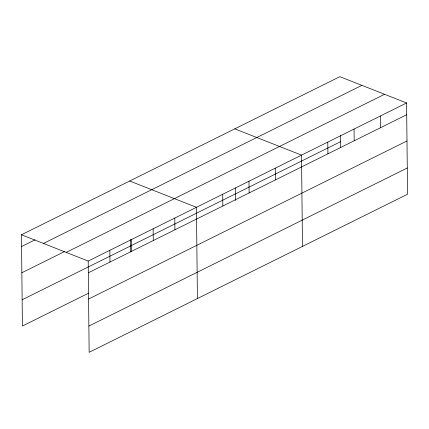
<?xml version="1.0" encoding="UTF-8"?>
<svg xmlns="http://www.w3.org/2000/svg" width="429" height="429" viewBox="0 0 429 429"><rect width="100%" height="100%" fill="white"/><g stroke="black" fill="none" stroke-linecap="round" stroke-linejoin="round"><path stroke-width="0.64" d="M88.53 293.2L22.405 326.035L21.45 234.77L339.854 76.678L406.595 102.965L407.55 194.23L89.146 352.322L88.192 261.057L406.595 102.965M21.573 246.519L35.033 239.832M43.474 243.447L361.878 85.355M21.847 272.758L64.565 251.55M66.168 252.386L384.572 94.294M22.131 299.791L340.535 141.699M88.315 272.801L406.719 114.709M88.588 299.045L406.992 140.953M88.873 326.078L407.277 167.986M234.781 128.85L301.523 155.137L302.477 246.396M129.708 181.022L196.45 207.309L197.404 298.568M21.45 234.77L88.192 261.057M380.325 116.007L380.448 127.756M354.059 129.054L354.182 140.798M340.465 135.108L340.594 147.603M327.788 142.096L327.912 153.839M275.252 168.179L275.375 179.923M248.986 181.22L249.11 192.964M235.398 187.934L235.532 200.429M222.715 194.267L222.839 206.011M174.796 218.055L174.919 229.805M153.142 228.807L153.266 240.551M131.494 239.559L131.617 251.303M130.319 239.446L130.448 251.946M109.84 250.311L109.963 262.055"/></g></svg>
